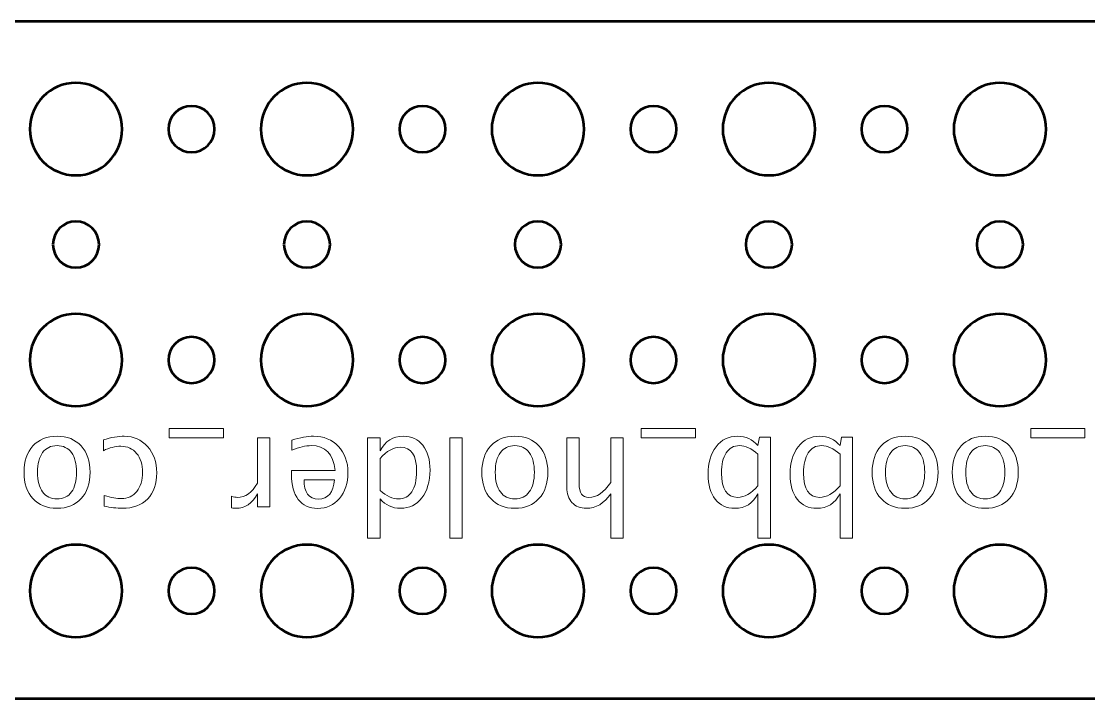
# Model space of a CAD drawing. Header units: centimetres. Extents: x -25.4 to 25.4, y -5.2 to 5.2.
# Drawn here: x 9.4 to 16.33, y -5.2 to -0.8 of the extents above; entities that cross this region are included whole.
import ezdxf

# ---------------------------------------------------------------- set-up
doc = ezdxf.new("R2010")
doc.units = ezdxf.units.CM
doc.header["$MEASUREMENT"] = 0
doc.layers.add('Layer 1', color=7, linetype='Continuous')

msp = doc.modelspace()

# ---------------------------------------------------------------- linework, layer by layer
at = {"layer": 'Layer 1', "lineweight": 53}
for points, knots in [([(24.95, -5.2), (24.95, -5.2), (-24.95, -5.2), (-24.95, -5.2), (-24.95, -5.2), (-25.22614, -5.2), (-25.45, -4.97614), (-25.45, -4.7), (-25.45, -4.7), (-25.45, -4.7), (-25.45, -3.99876), (-25.45, -3.99876), (-25.45, -3.99876), (-24.92095, -3.97271), (-24.5, -3.53551), (-24.5, -3), (-24.5, -3), (-24.5, -2.46449), (-24.92095, -2.02729), (-25.45, -2.00124), (-25.45, -2.00124), (-25.45, -2.00124), (-25.45, -1.3), (-25.45, -1.3), (-25.45, -1.3), (-25.45, -1.02386), (-25.22614, -0.8), (-24.95, -0.8), (-24.95, -0.8), (-24.95, -0.8), (24.95, -0.8), (24.95, -0.8), (24.95, -0.8), (25.22614, -0.8), (25.45, -1.02386), (25.45, -1.3), (25.45, -1.3), (25.45, -1.3), (25.45, -2.00124), (25.45, -2.00124), (25.45, -2.00124), (24.92095, -2.02729), (24.5, -2.46449), (24.5, -3), (24.5, -3), (24.5, -3.53551), (24.92095, -3.97271), (25.45, -3.99876), (25.45, -3.99876), (25.45, -3.99876), (25.45, -4.7), (25.45, -4.7), (25.45, -4.7), (25.45, -4.97614), (25.22614, -5.2), (24.95, -5.2)], [0, 0, 0, 0, 0.0666667, 0.0666667, 0.0666667, 0.0666667, 0.1333333, 0.1333333, 0.1333333, 0.1333333, 0.2, 0.2, 0.2, 0.2, 0.2666667, 0.2666667, 0.2666667, 0.2666667, 0.3333333, 0.3333333, 0.3333333, 0.3333333, 0.4, 0.4, 0.4, 0.4, 0.4666667, 0.4666667, 0.4666667, 0.4666667, 0.5333333, 0.5333333, 0.5333333, 0.5333333, 0.6, 0.6, 0.6, 0.6, 0.6666667, 0.6666667, 0.6666667, 0.6666667, 0.7333333, 0.7333333, 0.7333333, 0.7333333, 0.8, 0.8, 0.8, 0.8, 0.8666667, 0.8666667, 0.8666667, 0.8666667, 1, 1, 1, 1]), ([(9.45, -1.5), (9.45, -1.33431), (9.58431, -1.2), (9.75, -1.2), (9.75, -1.2), (9.91569, -1.2), (10.05, -1.33431), (10.05, -1.5), (10.05, -1.5), (10.05, -1.66569), (9.91569, -1.8), (9.75, -1.8), (9.75, -1.8), (9.58431, -1.8), (9.45, -1.66569), (9.45, -1.5)], [0, 0, 0, 0, 0.2, 0.2, 0.2, 0.2, 0.4, 0.4, 0.4, 0.4, 0.6, 0.6, 0.6, 0.6, 1, 1, 1, 1]), ([(10.95, -1.5), (10.95, -1.33431), (11.08431, -1.2), (11.25, -1.2), (11.25, -1.2), (11.41569, -1.2), (11.55, -1.33431), (11.55, -1.5), (11.55, -1.5), (11.55, -1.66569), (11.41569, -1.8), (11.25, -1.8), (11.25, -1.8), (11.08431, -1.8), (10.95, -1.66569), (10.95, -1.5)], [0, 0, 0, 0, 0.2, 0.2, 0.2, 0.2, 0.4, 0.4, 0.4, 0.4, 0.6, 0.6, 0.6, 0.6, 1, 1, 1, 1]), ([(12.45, -1.5), (12.45, -1.33431), (12.58431, -1.2), (12.75, -1.2), (12.75, -1.2), (12.91569, -1.2), (13.05, -1.33431), (13.05, -1.5), (13.05, -1.5), (13.05, -1.66569), (12.91569, -1.8), (12.75, -1.8), (12.75, -1.8), (12.58431, -1.8), (12.45, -1.66569), (12.45, -1.5)], [0, 0, 0, 0, 0.2, 0.2, 0.2, 0.2, 0.4, 0.4, 0.4, 0.4, 0.6, 0.6, 0.6, 0.6, 1, 1, 1, 1]), ([(13.95, -1.5), (13.95, -1.33431), (14.08431, -1.2), (14.25, -1.2), (14.25, -1.2), (14.41569, -1.2), (14.55, -1.33431), (14.55, -1.5), (14.55, -1.5), (14.55, -1.66569), (14.41569, -1.8), (14.25, -1.8), (14.25, -1.8), (14.08431, -1.8), (13.95, -1.66569), (13.95, -1.5)], [0, 0, 0, 0, 0.2, 0.2, 0.2, 0.2, 0.4, 0.4, 0.4, 0.4, 0.6, 0.6, 0.6, 0.6, 1, 1, 1, 1]), ([(15.45, -1.5), (15.45, -1.33431), (15.58431, -1.2), (15.75, -1.2), (15.75, -1.2), (15.91569, -1.2), (16.05, -1.33431), (16.05, -1.5), (16.05, -1.5), (16.05, -1.66569), (15.91569, -1.8), (15.75, -1.8), (15.75, -1.8), (15.58431, -1.8), (15.45, -1.66569), (15.45, -1.5)], [0, 0, 0, 0, 0.2, 0.2, 0.2, 0.2, 0.4, 0.4, 0.4, 0.4, 0.6, 0.6, 0.6, 0.6, 1, 1, 1, 1]), ([(10.35, -1.5), (10.35, -1.41716), (10.41716, -1.35), (10.5, -1.35), (10.5, -1.35), (10.58284, -1.35), (10.65, -1.41716), (10.65, -1.5), (10.65, -1.5), (10.65, -1.58284), (10.58284, -1.65), (10.5, -1.65), (10.5, -1.65), (10.41716, -1.65), (10.35, -1.58284), (10.35, -1.5)], [0, 0, 0, 0, 0.2, 0.2, 0.2, 0.2, 0.4, 0.4, 0.4, 0.4, 0.6, 0.6, 0.6, 0.6, 1, 1, 1, 1]), ([(11.85, -1.5), (11.85, -1.41716), (11.91716, -1.35), (12, -1.35), (12, -1.35), (12.08284, -1.35), (12.15, -1.41716), (12.15, -1.5), (12.15, -1.5), (12.15, -1.58284), (12.08284, -1.65), (12, -1.65), (12, -1.65), (11.91716, -1.65), (11.85, -1.58284), (11.85, -1.5)], [0, 0, 0, 0, 0.2, 0.2, 0.2, 0.2, 0.4, 0.4, 0.4, 0.4, 0.6, 0.6, 0.6, 0.6, 1, 1, 1, 1]), ([(13.35, -1.5), (13.35, -1.41716), (13.41716, -1.35), (13.5, -1.35), (13.5, -1.35), (13.58284, -1.35), (13.65, -1.41716), (13.65, -1.5), (13.65, -1.5), (13.65, -1.58284), (13.58284, -1.65), (13.5, -1.65), (13.5, -1.65), (13.41716, -1.65), (13.35, -1.58284), (13.35, -1.5)], [0, 0, 0, 0, 0.2, 0.2, 0.2, 0.2, 0.4, 0.4, 0.4, 0.4, 0.6, 0.6, 0.6, 0.6, 1, 1, 1, 1]), ([(14.85, -1.5), (14.85, -1.41716), (14.91716, -1.35), (15, -1.35), (15, -1.35), (15.08284, -1.35), (15.15, -1.41716), (15.15, -1.5), (15.15, -1.5), (15.15, -1.58284), (15.08284, -1.65), (15, -1.65), (15, -1.65), (14.91716, -1.65), (14.85, -1.58284), (14.85, -1.5)], [0, 0, 0, 0, 0.2, 0.2, 0.2, 0.2, 0.4, 0.4, 0.4, 0.4, 0.6, 0.6, 0.6, 0.6, 1, 1, 1, 1]), ([(9.6, -2.25), (9.6, -2.16716), (9.66716, -2.1), (9.75, -2.1), (9.75, -2.1), (9.83284, -2.1), (9.9, -2.16716), (9.9, -2.25), (9.9, -2.25), (9.9, -2.33284), (9.83284, -2.4), (9.75, -2.4), (9.75, -2.4), (9.66716, -2.4), (9.6, -2.33284), (9.6, -2.25)], [0, 0, 0, 0, 0.2, 0.2, 0.2, 0.2, 0.4, 0.4, 0.4, 0.4, 0.6, 0.6, 0.6, 0.6, 1, 1, 1, 1]), ([(11.1, -2.25), (11.1, -2.16716), (11.16716, -2.1), (11.25, -2.1), (11.25, -2.1), (11.33284, -2.1), (11.4, -2.16716), (11.4, -2.25), (11.4, -2.25), (11.4, -2.33284), (11.33284, -2.4), (11.25, -2.4), (11.25, -2.4), (11.16716, -2.4), (11.1, -2.33284), (11.1, -2.25)], [0, 0, 0, 0, 0.2, 0.2, 0.2, 0.2, 0.4, 0.4, 0.4, 0.4, 0.6, 0.6, 0.6, 0.6, 1, 1, 1, 1]), ([(12.6, -2.25), (12.6, -2.16716), (12.66716, -2.1), (12.75, -2.1), (12.75, -2.1), (12.83284, -2.1), (12.9, -2.16716), (12.9, -2.25), (12.9, -2.25), (12.9, -2.33284), (12.83284, -2.4), (12.75, -2.4), (12.75, -2.4), (12.66716, -2.4), (12.6, -2.33284), (12.6, -2.25)], [0, 0, 0, 0, 0.2, 0.2, 0.2, 0.2, 0.4, 0.4, 0.4, 0.4, 0.6, 0.6, 0.6, 0.6, 1, 1, 1, 1]), ([(14.1, -2.25), (14.1, -2.16716), (14.16716, -2.1), (14.25, -2.1), (14.25, -2.1), (14.33284, -2.1), (14.4, -2.16716), (14.4, -2.25), (14.4, -2.25), (14.4, -2.33284), (14.33284, -2.4), (14.25, -2.4), (14.25, -2.4), (14.16716, -2.4), (14.1, -2.33284), (14.1, -2.25)], [0, 0, 0, 0, 0.2, 0.2, 0.2, 0.2, 0.4, 0.4, 0.4, 0.4, 0.6, 0.6, 0.6, 0.6, 1, 1, 1, 1]), ([(15.6, -2.25), (15.6, -2.16716), (15.66716, -2.1), (15.75, -2.1), (15.75, -2.1), (15.83284, -2.1), (15.9, -2.16716), (15.9, -2.25), (15.9, -2.25), (15.9, -2.33284), (15.83284, -2.4), (15.75, -2.4), (15.75, -2.4), (15.66716, -2.4), (15.6, -2.33284), (15.6, -2.25)], [0, 0, 0, 0, 0.2, 0.2, 0.2, 0.2, 0.4, 0.4, 0.4, 0.4, 0.6, 0.6, 0.6, 0.6, 1, 1, 1, 1]), ([(9.45, -3), (9.45, -2.83431), (9.58431, -2.7), (9.75, -2.7), (9.75, -2.7), (9.91569, -2.7), (10.05, -2.83431), (10.05, -3), (10.05, -3), (10.05, -3.16569), (9.91569, -3.3), (9.75, -3.3), (9.75, -3.3), (9.58431, -3.3), (9.45, -3.16569), (9.45, -3)], [0, 0, 0, 0, 0.2, 0.2, 0.2, 0.2, 0.4, 0.4, 0.4, 0.4, 0.6, 0.6, 0.6, 0.6, 1, 1, 1, 1]), ([(10.95, -3), (10.95, -2.83431), (11.08431, -2.7), (11.25, -2.7), (11.25, -2.7), (11.41569, -2.7), (11.55, -2.83431), (11.55, -3), (11.55, -3), (11.55, -3.16569), (11.41569, -3.3), (11.25, -3.3), (11.25, -3.3), (11.08431, -3.3), (10.95, -3.16569), (10.95, -3)], [0, 0, 0, 0, 0.2, 0.2, 0.2, 0.2, 0.4, 0.4, 0.4, 0.4, 0.6, 0.6, 0.6, 0.6, 1, 1, 1, 1]), ([(12.45, -3), (12.45, -2.83431), (12.58431, -2.7), (12.75, -2.7), (12.75, -2.7), (12.91569, -2.7), (13.05, -2.83431), (13.05, -3), (13.05, -3), (13.05, -3.16569), (12.91569, -3.3), (12.75, -3.3), (12.75, -3.3), (12.58431, -3.3), (12.45, -3.16569), (12.45, -3)], [0, 0, 0, 0, 0.2, 0.2, 0.2, 0.2, 0.4, 0.4, 0.4, 0.4, 0.6, 0.6, 0.6, 0.6, 1, 1, 1, 1]), ([(13.95, -3), (13.95, -2.83431), (14.08431, -2.7), (14.25, -2.7), (14.25, -2.7), (14.41569, -2.7), (14.55, -2.83431), (14.55, -3), (14.55, -3), (14.55, -3.16569), (14.41569, -3.3), (14.25, -3.3), (14.25, -3.3), (14.08431, -3.3), (13.95, -3.16569), (13.95, -3)], [0, 0, 0, 0, 0.2, 0.2, 0.2, 0.2, 0.4, 0.4, 0.4, 0.4, 0.6, 0.6, 0.6, 0.6, 1, 1, 1, 1]), ([(15.45, -3), (15.45, -2.83431), (15.58431, -2.7), (15.75, -2.7), (15.75, -2.7), (15.91569, -2.7), (16.05, -2.83431), (16.05, -3), (16.05, -3), (16.05, -3.16569), (15.91569, -3.3), (15.75, -3.3), (15.75, -3.3), (15.58431, -3.3), (15.45, -3.16569), (15.45, -3)], [0, 0, 0, 0, 0.2, 0.2, 0.2, 0.2, 0.4, 0.4, 0.4, 0.4, 0.6, 0.6, 0.6, 0.6, 1, 1, 1, 1]), ([(10.35, -3), (10.35, -2.91716), (10.41716, -2.85), (10.5, -2.85), (10.5, -2.85), (10.58284, -2.85), (10.65, -2.91716), (10.65, -3), (10.65, -3), (10.65, -3.08284), (10.58284, -3.15), (10.5, -3.15), (10.5, -3.15), (10.41716, -3.15), (10.35, -3.08284), (10.35, -3)], [0, 0, 0, 0, 0.2, 0.2, 0.2, 0.2, 0.4, 0.4, 0.4, 0.4, 0.6, 0.6, 0.6, 0.6, 1, 1, 1, 1]), ([(11.85, -3), (11.85, -2.91716), (11.91716, -2.85), (12, -2.85), (12, -2.85), (12.08284, -2.85), (12.15, -2.91716), (12.15, -3), (12.15, -3), (12.15, -3.08284), (12.08284, -3.15), (12, -3.15), (12, -3.15), (11.91716, -3.15), (11.85, -3.08284), (11.85, -3)], [0, 0, 0, 0, 0.2, 0.2, 0.2, 0.2, 0.4, 0.4, 0.4, 0.4, 0.6, 0.6, 0.6, 0.6, 1, 1, 1, 1]), ([(13.35, -3), (13.35, -2.91716), (13.41716, -2.85), (13.5, -2.85), (13.5, -2.85), (13.58284, -2.85), (13.65, -2.91716), (13.65, -3), (13.65, -3), (13.65, -3.08284), (13.58284, -3.15), (13.5, -3.15), (13.5, -3.15), (13.41716, -3.15), (13.35, -3.08284), (13.35, -3)], [0, 0, 0, 0, 0.2, 0.2, 0.2, 0.2, 0.4, 0.4, 0.4, 0.4, 0.6, 0.6, 0.6, 0.6, 1, 1, 1, 1]), ([(14.85, -3), (14.85, -2.91716), (14.91716, -2.85), (15, -2.85), (15, -2.85), (15.08284, -2.85), (15.15, -2.91716), (15.15, -3), (15.15, -3), (15.15, -3.08284), (15.08284, -3.15), (15, -3.15), (15, -3.15), (14.91716, -3.15), (14.85, -3.08284), (14.85, -3)], [0, 0, 0, 0, 0.2, 0.2, 0.2, 0.2, 0.4, 0.4, 0.4, 0.4, 0.6, 0.6, 0.6, 0.6, 1, 1, 1, 1]), ([(9.45, -4.5), (9.45, -4.33431), (9.58431, -4.2), (9.75, -4.2), (9.75, -4.2), (9.91569, -4.2), (10.05, -4.33431), (10.05, -4.5), (10.05, -4.5), (10.05, -4.66569), (9.91569, -4.8), (9.75, -4.8), (9.75, -4.8), (9.58431, -4.8), (9.45, -4.66569), (9.45, -4.5)], [0, 0, 0, 0, 0.2, 0.2, 0.2, 0.2, 0.4, 0.4, 0.4, 0.4, 0.6, 0.6, 0.6, 0.6, 1, 1, 1, 1]), ([(10.95, -4.5), (10.95, -4.33431), (11.08431, -4.2), (11.25, -4.2), (11.25, -4.2), (11.41569, -4.2), (11.55, -4.33431), (11.55, -4.5), (11.55, -4.5), (11.55, -4.66569), (11.41569, -4.8), (11.25, -4.8), (11.25, -4.8), (11.08431, -4.8), (10.95, -4.66569), (10.95, -4.5)], [0, 0, 0, 0, 0.2, 0.2, 0.2, 0.2, 0.4, 0.4, 0.4, 0.4, 0.6, 0.6, 0.6, 0.6, 1, 1, 1, 1]), ([(12.45, -4.5), (12.45, -4.33431), (12.58431, -4.2), (12.75, -4.2), (12.75, -4.2), (12.91569, -4.2), (13.05, -4.33431), (13.05, -4.5), (13.05, -4.5), (13.05, -4.66569), (12.91569, -4.8), (12.75, -4.8), (12.75, -4.8), (12.58431, -4.8), (12.45, -4.66569), (12.45, -4.5)], [0, 0, 0, 0, 0.2, 0.2, 0.2, 0.2, 0.4, 0.4, 0.4, 0.4, 0.6, 0.6, 0.6, 0.6, 1, 1, 1, 1]), ([(13.95, -4.5), (13.95, -4.33431), (14.08431, -4.2), (14.25, -4.2), (14.25, -4.2), (14.41569, -4.2), (14.55, -4.33431), (14.55, -4.5), (14.55, -4.5), (14.55, -4.66569), (14.41569, -4.8), (14.25, -4.8), (14.25, -4.8), (14.08431, -4.8), (13.95, -4.66569), (13.95, -4.5)], [0, 0, 0, 0, 0.2, 0.2, 0.2, 0.2, 0.4, 0.4, 0.4, 0.4, 0.6, 0.6, 0.6, 0.6, 1, 1, 1, 1]), ([(15.45, -4.5), (15.45, -4.33431), (15.58431, -4.2), (15.75, -4.2), (15.75, -4.2), (15.91569, -4.2), (16.05, -4.33431), (16.05, -4.5), (16.05, -4.5), (16.05, -4.66569), (15.91569, -4.8), (15.75, -4.8), (15.75, -4.8), (15.58431, -4.8), (15.45, -4.66569), (15.45, -4.5)], [0, 0, 0, 0, 0.2, 0.2, 0.2, 0.2, 0.4, 0.4, 0.4, 0.4, 0.6, 0.6, 0.6, 0.6, 1, 1, 1, 1]), ([(10.35, -4.5), (10.35, -4.41716), (10.41716, -4.35), (10.5, -4.35), (10.5, -4.35), (10.58284, -4.35), (10.65, -4.41716), (10.65, -4.5), (10.65, -4.5), (10.65, -4.58284), (10.58284, -4.65), (10.5, -4.65), (10.5, -4.65), (10.41716, -4.65), (10.35, -4.58284), (10.35, -4.5)], [0, 0, 0, 0, 0.2, 0.2, 0.2, 0.2, 0.4, 0.4, 0.4, 0.4, 0.6, 0.6, 0.6, 0.6, 1, 1, 1, 1]), ([(11.85, -4.5), (11.85, -4.41716), (11.91716, -4.35), (12, -4.35), (12, -4.35), (12.08284, -4.35), (12.15, -4.41716), (12.15, -4.5), (12.15, -4.5), (12.15, -4.58284), (12.08284, -4.65), (12, -4.65), (12, -4.65), (11.91716, -4.65), (11.85, -4.58284), (11.85, -4.5)], [0, 0, 0, 0, 0.2, 0.2, 0.2, 0.2, 0.4, 0.4, 0.4, 0.4, 0.6, 0.6, 0.6, 0.6, 1, 1, 1, 1]), ([(13.35, -4.5), (13.35, -4.41716), (13.41716, -4.35), (13.5, -4.35), (13.5, -4.35), (13.58284, -4.35), (13.65, -4.41716), (13.65, -4.5), (13.65, -4.5), (13.65, -4.58284), (13.58284, -4.65), (13.5, -4.65), (13.5, -4.65), (13.41716, -4.65), (13.35, -4.58284), (13.35, -4.5)], [0, 0, 0, 0, 0.2, 0.2, 0.2, 0.2, 0.4, 0.4, 0.4, 0.4, 0.6, 0.6, 0.6, 0.6, 1, 1, 1, 1]), ([(14.85, -4.5), (14.85, -4.41716), (14.91716, -4.35), (15, -4.35), (15, -4.35), (15.08284, -4.35), (15.15, -4.41716), (15.15, -4.5), (15.15, -4.5), (15.15, -4.58284), (15.08284, -4.65), (15, -4.65), (15, -4.65), (14.91716, -4.65), (14.85, -4.58284), (14.85, -4.5)], [0, 0, 0, 0, 0.2, 0.2, 0.2, 0.2, 0.4, 0.4, 0.4, 0.4, 0.6, 0.6, 0.6, 0.6, 1, 1, 1, 1])]:
    msp.add_open_spline(points, degree=3, knots=knots, dxfattribs=at)
at = {"layer": 'Layer 1', "color": 5, "lineweight": 9}
for points, knots in [([(10.70832, -3.44436), (10.70832, -3.44436), (10.70832, -3.50532), (10.70832, -3.50532), (10.70832, -3.50532), (10.70832, -3.50532), (10.35611, -3.50532), (10.35611, -3.50532), (10.35611, -3.50532), (10.35611, -3.50532), (10.35611, -3.44436), (10.35611, -3.44436), (10.35611, -3.44436), (10.35611, -3.44436), (10.70832, -3.44436), (10.70832, -3.44436)], [0, 0, 0, 0, 0.2, 0.2, 0.2, 0.2, 0.4, 0.4, 0.4, 0.4, 0.6, 0.6, 0.6, 0.6, 1, 1, 1, 1]), ([(13.77299, -3.44436), (13.77299, -3.44436), (13.77299, -3.50532), (13.77299, -3.50532), (13.77299, -3.50532), (13.77299, -3.50532), (13.42078, -3.50532), (13.42078, -3.50532), (13.42078, -3.50532), (13.42078, -3.50532), (13.42078, -3.44436), (13.42078, -3.44436), (13.42078, -3.44436), (13.42078, -3.44436), (13.77299, -3.44436), (13.77299, -3.44436)], [0, 0, 0, 0, 0.2, 0.2, 0.2, 0.2, 0.4, 0.4, 0.4, 0.4, 0.6, 0.6, 0.6, 0.6, 1, 1, 1, 1]), ([(16.30228, -3.44436), (16.30228, -3.44436), (16.30228, -3.50532), (16.30228, -3.50532), (16.30228, -3.50532), (16.30228, -3.50532), (15.95007, -3.50532), (15.95007, -3.50532), (15.95007, -3.50532), (15.95007, -3.50532), (15.95007, -3.44436), (15.95007, -3.44436), (15.95007, -3.44436), (15.95007, -3.44436), (16.30228, -3.44436), (16.30228, -3.44436)], [0, 0, 0, 0, 0.2, 0.2, 0.2, 0.2, 0.4, 0.4, 0.4, 0.4, 0.6, 0.6, 0.6, 0.6, 1, 1, 1, 1]), ([(9.62697, -3.49516), (9.69287, -3.49516), (9.74508, -3.51619), (9.78347, -3.55824), (9.78347, -3.55824), (9.82199, -3.60029), (9.84118, -3.65744), (9.84118, -3.72955), (9.84118, -3.72955), (9.84118, -3.80151), (9.82199, -3.85852), (9.78347, -3.90043), (9.78347, -3.90043), (9.74508, -3.94234), (9.69287, -3.96337), (9.62697, -3.96337), (9.62697, -3.96337), (9.56107, -3.96337), (9.50886, -3.94234), (9.47048, -3.90043), (9.47048, -3.90043), (9.43196, -3.85852), (9.41276, -3.80151), (9.41276, -3.72955), (9.41276, -3.72955), (9.41276, -3.65744), (9.43196, -3.60029), (9.47048, -3.55824), (9.47048, -3.55824), (9.50886, -3.51619), (9.56107, -3.49516), (9.62697, -3.49516)], [0, 0, 0, 0, 0.1111111, 0.1111111, 0.1111111, 0.1111111, 0.2222222, 0.2222222, 0.2222222, 0.2222222, 0.3333333, 0.3333333, 0.3333333, 0.3333333, 0.4444444, 0.4444444, 0.4444444, 0.4444444, 0.5555556, 0.5555556, 0.5555556, 0.5555556, 0.6666667, 0.6666667, 0.6666667, 0.6666667, 0.7777778, 0.7777778, 0.7777778, 0.7777778, 1, 1, 1, 1]), ([(9.92769, -3.51887), (9.98032, -3.50306), (10.02576, -3.49516), (10.064, -3.49516), (10.064, -3.49516), (10.12468, -3.49516), (10.17491, -3.5176), (10.21485, -3.56233), (10.21485, -3.56233), (10.25478, -3.6072), (10.27482, -3.66379), (10.27482, -3.73195), (10.27482, -3.73195), (10.27482, -3.80476), (10.25506, -3.86163), (10.21555, -3.90227), (10.21555, -3.90227), (10.17604, -3.94305), (10.12087, -3.96337), (10.05003, -3.96337), (10.05003, -3.96337), (10.01517, -3.96337), (9.97595, -3.95857), (9.93277, -3.94898), (9.93277, -3.94898), (9.93277, -3.94898), (9.93277, -3.88039), (9.93277, -3.88039), (9.93277, -3.88039), (9.97863, -3.89394), (10.01602, -3.90071), (10.04481, -3.90071), (10.04481, -3.90071), (10.08658, -3.90071), (10.12002, -3.88505), (10.145, -3.85387), (10.145, -3.85387), (10.16997, -3.82268), (10.18253, -3.78105), (10.18253, -3.72912), (10.18253, -3.72912), (10.18253, -3.67875), (10.16955, -3.63811), (10.14373, -3.60692), (10.14373, -3.60692), (10.1179, -3.57588), (10.08418, -3.56035), (10.04227, -3.56035), (10.04227, -3.56035), (10.00516, -3.56035), (9.96706, -3.56995), (9.92769, -3.58914), (9.92769, -3.58914), (9.92769, -3.58914), (9.92769, -3.51887), (9.92769, -3.51887)], [0, 0, 0, 0, 0.0666667, 0.0666667, 0.0666667, 0.0666667, 0.1333333, 0.1333333, 0.1333333, 0.1333333, 0.2, 0.2, 0.2, 0.2, 0.2666667, 0.2666667, 0.2666667, 0.2666667, 0.3333333, 0.3333333, 0.3333333, 0.3333333, 0.4, 0.4, 0.4, 0.4, 0.4666667, 0.4666667, 0.4666667, 0.4666667, 0.5333333, 0.5333333, 0.5333333, 0.5333333, 0.6, 0.6, 0.6, 0.6, 0.6666667, 0.6666667, 0.6666667, 0.6666667, 0.7333333, 0.7333333, 0.7333333, 0.7333333, 0.8, 0.8, 0.8, 0.8, 0.8666667, 0.8666667, 0.8666667, 0.8666667, 1, 1, 1, 1]), ([(11.00903, -3.50532), (11.00903, -3.50532), (11.00903, -3.95406), (11.00903, -3.95406), (11.00903, -3.95406), (11.00903, -3.95406), (10.92775, -3.95406), (10.92775, -3.95406), (10.92775, -3.95406), (10.92775, -3.95406), (10.92775, -3.86925), (10.92775, -3.86925), (10.92775, -3.86925), (10.89543, -3.93204), (10.84859, -3.96337), (10.78706, -3.96337), (10.78706, -3.96337), (10.77874, -3.96337), (10.76999, -3.96266), (10.76096, -3.96125), (10.76096, -3.96125), (10.76096, -3.96125), (10.76096, -3.88519), (10.76096, -3.88519), (10.76096, -3.88519), (10.77507, -3.88985), (10.78748, -3.89225), (10.79821, -3.89225), (10.79821, -3.89225), (10.84986, -3.89225), (10.89304, -3.86177), (10.92775, -3.80067), (10.92775, -3.80067), (10.92775, -3.80067), (10.92775, -3.50532), (10.92775, -3.50532), (10.92775, -3.50532), (10.92775, -3.50532), (11.00903, -3.50532), (11.00903, -3.50532)], [0, 0, 0, 0, 0.0909091, 0.0909091, 0.0909091, 0.0909091, 0.1818182, 0.1818182, 0.1818182, 0.1818182, 0.2727273, 0.2727273, 0.2727273, 0.2727273, 0.3636364, 0.3636364, 0.3636364, 0.3636364, 0.4545455, 0.4545455, 0.4545455, 0.4545455, 0.5454545, 0.5454545, 0.5454545, 0.5454545, 0.6363636, 0.6363636, 0.6363636, 0.6363636, 0.7272727, 0.7272727, 0.7272727, 0.7272727, 0.8181818, 0.8181818, 0.8181818, 0.8181818, 1, 1, 1, 1]), ([(11.15142, -3.51971), (11.20603, -3.50334), (11.25273, -3.49516), (11.29168, -3.49516), (11.29168, -3.49516), (11.35814, -3.49516), (11.41219, -3.51717), (11.45382, -3.56106), (11.45382, -3.56106), (11.49545, -3.60494), (11.51633, -3.66181), (11.51633, -3.7318), (11.51633, -3.7318), (11.51633, -3.79968), (11.49799, -3.85542), (11.46116, -3.89902), (11.46116, -3.89902), (11.42433, -3.94248), (11.37719, -3.96422), (11.31976, -3.96422), (11.31976, -3.96422), (11.26543, -3.96422), (11.22338, -3.94488), (11.19375, -3.90622), (11.19375, -3.90622), (11.16412, -3.86755), (11.1493, -3.8128), (11.1493, -3.74182), (11.1493, -3.74182), (11.1493, -3.74182), (11.14972, -3.71699), (11.14972, -3.71699), (11.14972, -3.71699), (11.14972, -3.71699), (11.43336, -3.71699), (11.43336, -3.71699), (11.43336, -3.71699), (11.4215, -3.60974), (11.36915, -3.55612), (11.27644, -3.55612), (11.27644, -3.55612), (11.24243, -3.55612), (11.2008, -3.56572), (11.15142, -3.58491), (11.15142, -3.58491), (11.15142, -3.58491), (11.15142, -3.51971), (11.15142, -3.51971)], [0, 0, 0, 0, 0.0769231, 0.0769231, 0.0769231, 0.0769231, 0.1538462, 0.1538462, 0.1538462, 0.1538462, 0.2307692, 0.2307692, 0.2307692, 0.2307692, 0.3076923, 0.3076923, 0.3076923, 0.3076923, 0.3846154, 0.3846154, 0.3846154, 0.3846154, 0.4615385, 0.4615385, 0.4615385, 0.4615385, 0.5384615, 0.5384615, 0.5384615, 0.5384615, 0.6153846, 0.6153846, 0.6153846, 0.6153846, 0.6923077, 0.6923077, 0.6923077, 0.6923077, 0.7692308, 0.7692308, 0.7692308, 0.7692308, 0.8461538, 0.8461538, 0.8461538, 0.8461538, 1, 1, 1, 1]), ([(11.72489, -3.50532), (11.72489, -3.50532), (11.72489, -3.58956), (11.72489, -3.58956), (11.72489, -3.58956), (11.75805, -3.52663), (11.808, -3.49516), (11.87475, -3.49516), (11.87475, -3.49516), (11.92893, -3.49516), (11.97155, -3.51477), (12.00259, -3.55414), (12.00259, -3.55414), (12.03364, -3.59351), (12.04916, -3.64728), (12.04916, -3.71544), (12.04916, -3.71544), (12.04916, -3.78994), (12.03152, -3.84991), (11.99638, -3.89535), (11.99638, -3.89535), (11.96111, -3.94065), (11.91482, -3.96337), (11.85739, -3.96337), (11.85739, -3.96337), (11.80419, -3.96337), (11.75988, -3.94305), (11.72489, -3.90227), (11.72489, -3.90227), (11.72489, -3.90227), (11.72489, -4.1581), (11.72489, -4.1581), (11.72489, -4.1581), (11.72489, -4.1581), (11.6436, -4.1581), (11.6436, -4.1581), (11.6436, -4.1581), (11.6436, -4.1581), (11.6436, -3.50532), (11.6436, -3.50532), (11.6436, -3.50532), (11.6436, -3.50532), (11.72489, -3.50532), (11.72489, -3.50532)], [0, 0, 0, 0, 0.0833333, 0.0833333, 0.0833333, 0.0833333, 0.1666667, 0.1666667, 0.1666667, 0.1666667, 0.25, 0.25, 0.25, 0.25, 0.3333333, 0.3333333, 0.3333333, 0.3333333, 0.4166667, 0.4166667, 0.4166667, 0.4166667, 0.5, 0.5, 0.5, 0.5, 0.5833333, 0.5833333, 0.5833333, 0.5833333, 0.6666667, 0.6666667, 0.6666667, 0.6666667, 0.75, 0.75, 0.75, 0.75, 0.8333333, 0.8333333, 0.8333333, 0.8333333, 1, 1, 1, 1]), ([(12.25829, -3.50532), (12.25829, -3.50532), (12.25829, -4.1581), (12.25829, -4.1581), (12.25829, -4.1581), (12.25829, -4.1581), (12.17701, -4.1581), (12.17701, -4.1581), (12.17701, -4.1581), (12.17701, -4.1581), (12.17701, -3.50532), (12.17701, -3.50532), (12.17701, -3.50532), (12.17701, -3.50532), (12.25829, -3.50532), (12.25829, -3.50532)], [0, 0, 0, 0, 0.2, 0.2, 0.2, 0.2, 0.4, 0.4, 0.4, 0.4, 0.6, 0.6, 0.6, 0.6, 1, 1, 1, 1]), ([(12.59978, -3.49516), (12.66568, -3.49516), (12.71789, -3.51619), (12.75628, -3.55824), (12.75628, -3.55824), (12.7948, -3.60029), (12.81399, -3.65744), (12.81399, -3.72955), (12.81399, -3.72955), (12.81399, -3.80151), (12.7948, -3.85852), (12.75628, -3.90043), (12.75628, -3.90043), (12.71789, -3.94234), (12.66568, -3.96337), (12.59978, -3.96337), (12.59978, -3.96337), (12.53388, -3.96337), (12.48167, -3.94234), (12.44329, -3.90043), (12.44329, -3.90043), (12.40477, -3.85852), (12.38557, -3.80151), (12.38557, -3.72955), (12.38557, -3.72955), (12.38557, -3.65744), (12.40477, -3.60029), (12.44329, -3.55824), (12.44329, -3.55824), (12.48167, -3.51619), (12.53388, -3.49516), (12.59978, -3.49516)], [0, 0, 0, 0, 0.1111111, 0.1111111, 0.1111111, 0.1111111, 0.2222222, 0.2222222, 0.2222222, 0.2222222, 0.3333333, 0.3333333, 0.3333333, 0.3333333, 0.4444444, 0.4444444, 0.4444444, 0.4444444, 0.5555556, 0.5555556, 0.5555556, 0.5555556, 0.6666667, 0.6666667, 0.6666667, 0.6666667, 0.7777778, 0.7777778, 0.7777778, 0.7777778, 1, 1, 1, 1]), ([(13.30393, -3.50532), (13.30393, -3.50532), (13.30393, -4.1581), (13.30393, -4.1581), (13.30393, -4.1581), (13.30393, -4.1581), (13.22265, -4.1581), (13.22265, -4.1581), (13.22265, -4.1581), (13.22265, -4.1581), (13.22265, -3.86925), (13.22265, -3.86925), (13.22265, -3.86925), (13.17961, -3.93204), (13.12683, -3.96337), (13.06446, -3.96337), (13.06446, -3.96337), (13.02523, -3.96337), (12.99405, -3.95109), (12.97105, -3.9264), (12.97105, -3.9264), (12.94805, -3.90184), (12.93647, -3.86868), (12.93647, -3.8272), (12.93647, -3.8272), (12.93647, -3.8272), (12.93647, -3.50532), (12.93647, -3.50532), (12.93647, -3.50532), (12.93647, -3.50532), (13.01776, -3.50532), (13.01776, -3.50532), (13.01776, -3.50532), (13.01776, -3.50532), (13.01776, -3.80067), (13.01776, -3.80067), (13.01776, -3.80067), (13.01776, -3.83397), (13.02269, -3.85768), (13.03243, -3.87179), (13.03243, -3.87179), (13.04231, -3.88604), (13.05854, -3.89309), (13.08126, -3.89309), (13.08126, -3.89309), (13.13121, -3.89309), (13.17834, -3.8605), (13.22265, -3.7953), (13.22265, -3.7953), (13.22265, -3.7953), (13.22265, -3.50532), (13.22265, -3.50532), (13.22265, -3.50532), (13.22265, -3.50532), (13.30393, -3.50532), (13.30393, -3.50532)], [0, 0, 0, 0, 0.0666667, 0.0666667, 0.0666667, 0.0666667, 0.1333333, 0.1333333, 0.1333333, 0.1333333, 0.2, 0.2, 0.2, 0.2, 0.2666667, 0.2666667, 0.2666667, 0.2666667, 0.3333333, 0.3333333, 0.3333333, 0.3333333, 0.4, 0.4, 0.4, 0.4, 0.4666667, 0.4666667, 0.4666667, 0.4666667, 0.5333333, 0.5333333, 0.5333333, 0.5333333, 0.6, 0.6, 0.6, 0.6, 0.6666667, 0.6666667, 0.6666667, 0.6666667, 0.7333333, 0.7333333, 0.7333333, 0.7333333, 0.8, 0.8, 0.8, 0.8, 0.8666667, 0.8666667, 0.8666667, 0.8666667, 1, 1, 1, 1]), ([(14.26011, -3.50024), (14.26011, -3.50024), (14.26011, -4.1581), (14.26011, -4.1581), (14.26011, -4.1581), (14.26011, -4.1581), (14.17883, -4.1581), (14.17883, -4.1581), (14.17883, -4.1581), (14.17883, -4.1581), (14.17883, -3.86925), (14.17883, -3.86925), (14.17883, -3.86925), (14.14553, -3.93204), (14.09543, -3.96337), (14.02869, -3.96337), (14.02869, -3.96337), (13.97464, -3.96337), (13.93217, -3.94375), (13.90112, -3.90438), (13.90112, -3.90438), (13.87008, -3.86501), (13.85455, -3.81125), (13.85455, -3.74309), (13.85455, -3.74309), (13.85455, -3.66887), (13.87219, -3.6089), (13.90733, -3.56346), (13.90733, -3.56346), (13.94247, -3.51788), (13.98875, -3.49516), (14.04604, -3.49516), (14.04604, -3.49516), (14.09924, -3.49516), (14.14355, -3.51548), (14.17883, -3.55626), (14.17883, -3.55626), (14.17883, -3.55626), (14.18871, -3.50024), (14.18871, -3.50024), (14.18871, -3.50024), (14.18871, -3.50024), (14.26011, -3.50024), (14.26011, -3.50024)], [0, 0, 0, 0, 0.0833333, 0.0833333, 0.0833333, 0.0833333, 0.1666667, 0.1666667, 0.1666667, 0.1666667, 0.25, 0.25, 0.25, 0.25, 0.3333333, 0.3333333, 0.3333333, 0.3333333, 0.4166667, 0.4166667, 0.4166667, 0.4166667, 0.5, 0.5, 0.5, 0.5, 0.5833333, 0.5833333, 0.5833333, 0.5833333, 0.6666667, 0.6666667, 0.6666667, 0.6666667, 0.75, 0.75, 0.75, 0.75, 0.8333333, 0.8333333, 0.8333333, 0.8333333, 1, 1, 1, 1]), ([(14.79294, -3.50024), (14.79294, -3.50024), (14.79294, -4.1581), (14.79294, -4.1581), (14.79294, -4.1581), (14.79294, -4.1581), (14.71166, -4.1581), (14.71166, -4.1581), (14.71166, -4.1581), (14.71166, -4.1581), (14.71166, -3.86925), (14.71166, -3.86925), (14.71166, -3.86925), (14.67836, -3.93204), (14.62826, -3.96337), (14.56152, -3.96337), (14.56152, -3.96337), (14.50747, -3.96337), (14.465, -3.94375), (14.43395, -3.90438), (14.43395, -3.90438), (14.40291, -3.86501), (14.38738, -3.81125), (14.38738, -3.74309), (14.38738, -3.74309), (14.38738, -3.66887), (14.40502, -3.6089), (14.44016, -3.56346), (14.44016, -3.56346), (14.4753, -3.51788), (14.52158, -3.49516), (14.57887, -3.49516), (14.57887, -3.49516), (14.63207, -3.49516), (14.67638, -3.51548), (14.71166, -3.55626), (14.71166, -3.55626), (14.71166, -3.55626), (14.72154, -3.50024), (14.72154, -3.50024), (14.72154, -3.50024), (14.72154, -3.50024), (14.79294, -3.50024), (14.79294, -3.50024)], [0, 0, 0, 0, 0.0833333, 0.0833333, 0.0833333, 0.0833333, 0.1666667, 0.1666667, 0.1666667, 0.1666667, 0.25, 0.25, 0.25, 0.25, 0.3333333, 0.3333333, 0.3333333, 0.3333333, 0.4166667, 0.4166667, 0.4166667, 0.4166667, 0.5, 0.5, 0.5, 0.5, 0.5833333, 0.5833333, 0.5833333, 0.5833333, 0.6666667, 0.6666667, 0.6666667, 0.6666667, 0.75, 0.75, 0.75, 0.75, 0.8333333, 0.8333333, 0.8333333, 0.8333333, 1, 1, 1, 1]), ([(15.13443, -3.49516), (15.20033, -3.49516), (15.25254, -3.51619), (15.29093, -3.55824), (15.29093, -3.55824), (15.32945, -3.60029), (15.34864, -3.65744), (15.34864, -3.72955), (15.34864, -3.72955), (15.34864, -3.80151), (15.32945, -3.85852), (15.29093, -3.90043), (15.29093, -3.90043), (15.25254, -3.94234), (15.20033, -3.96337), (15.13443, -3.96337), (15.13443, -3.96337), (15.06853, -3.96337), (15.01632, -3.94234), (14.97794, -3.90043), (14.97794, -3.90043), (14.93942, -3.85852), (14.92022, -3.80151), (14.92022, -3.72955), (14.92022, -3.72955), (14.92022, -3.65744), (14.93942, -3.60029), (14.97794, -3.55824), (14.97794, -3.55824), (15.01632, -3.51619), (15.06853, -3.49516), (15.13443, -3.49516)], [0, 0, 0, 0, 0.1111111, 0.1111111, 0.1111111, 0.1111111, 0.2222222, 0.2222222, 0.2222222, 0.2222222, 0.3333333, 0.3333333, 0.3333333, 0.3333333, 0.4444444, 0.4444444, 0.4444444, 0.4444444, 0.5555556, 0.5555556, 0.5555556, 0.5555556, 0.6666667, 0.6666667, 0.6666667, 0.6666667, 0.7777778, 0.7777778, 0.7777778, 0.7777778, 1, 1, 1, 1]), ([(15.65457, -3.49516), (15.72047, -3.49516), (15.77268, -3.51619), (15.81107, -3.55824), (15.81107, -3.55824), (15.84959, -3.60029), (15.86878, -3.65744), (15.86878, -3.72955), (15.86878, -3.72955), (15.86878, -3.80151), (15.84959, -3.85852), (15.81107, -3.90043), (15.81107, -3.90043), (15.77268, -3.94234), (15.72047, -3.96337), (15.65457, -3.96337), (15.65457, -3.96337), (15.58867, -3.96337), (15.53646, -3.94234), (15.49808, -3.90043), (15.49808, -3.90043), (15.45956, -3.85852), (15.44036, -3.80151), (15.44036, -3.72955), (15.44036, -3.72955), (15.44036, -3.65744), (15.45956, -3.60029), (15.49808, -3.55824), (15.49808, -3.55824), (15.53646, -3.51619), (15.58867, -3.49516), (15.65457, -3.49516)], [0, 0, 0, 0, 0.1111111, 0.1111111, 0.1111111, 0.1111111, 0.2222222, 0.2222222, 0.2222222, 0.2222222, 0.3333333, 0.3333333, 0.3333333, 0.3333333, 0.4444444, 0.4444444, 0.4444444, 0.4444444, 0.5555556, 0.5555556, 0.5555556, 0.5555556, 0.6666667, 0.6666667, 0.6666667, 0.6666667, 0.7777778, 0.7777778, 0.7777778, 0.7777778, 1, 1, 1, 1]), ([(9.62711, -3.55612), (9.5869, -3.55612), (9.55557, -3.57122), (9.53327, -3.60156), (9.53327, -3.60156), (9.51112, -3.63176), (9.49997, -3.67451), (9.49997, -3.72955), (9.49997, -3.72955), (9.49997, -3.78444), (9.51112, -3.82705), (9.53327, -3.85725), (9.53327, -3.85725), (9.55557, -3.88731), (9.5869, -3.90241), (9.62711, -3.90241), (9.62711, -3.90241), (9.66747, -3.90241), (9.6988, -3.88731), (9.72081, -3.85725), (9.72081, -3.85725), (9.74297, -3.82705), (9.75397, -3.78444), (9.75397, -3.72955), (9.75397, -3.72955), (9.75397, -3.67451), (9.74297, -3.63176), (9.72081, -3.60156), (9.72081, -3.60156), (9.6988, -3.57122), (9.66747, -3.55612), (9.62711, -3.55612)], [0, 0, 0, 0, 0.1111111, 0.1111111, 0.1111111, 0.1111111, 0.2222222, 0.2222222, 0.2222222, 0.2222222, 0.3333333, 0.3333333, 0.3333333, 0.3333333, 0.4444444, 0.4444444, 0.4444444, 0.4444444, 0.5555556, 0.5555556, 0.5555556, 0.5555556, 0.6666667, 0.6666667, 0.6666667, 0.6666667, 0.7777778, 0.7777778, 0.7777778, 0.7777778, 1, 1, 1, 1]), ([(11.72489, -3.84667), (11.76708, -3.88378), (11.80701, -3.90241), (11.84483, -3.90241), (11.84483, -3.90241), (11.88208, -3.90241), (11.91087, -3.88689), (11.93133, -3.8557), (11.93133, -3.8557), (11.95179, -3.82466), (11.96195, -3.78063), (11.96195, -3.72362), (11.96195, -3.72362), (11.96195, -3.61877), (11.92724, -3.56628), (11.85767, -3.56628), (11.85767, -3.56628), (11.81252, -3.56628), (11.76821, -3.59097), (11.72489, -3.64022), (11.72489, -3.64022), (11.72489, -3.64022), (11.72489, -3.84667), (11.72489, -3.84667)], [0, 0, 0, 0, 0.1428571, 0.1428571, 0.1428571, 0.1428571, 0.2857143, 0.2857143, 0.2857143, 0.2857143, 0.4285714, 0.4285714, 0.4285714, 0.4285714, 0.5714286, 0.5714286, 0.5714286, 0.5714286, 0.7142857, 0.7142857, 0.7142857, 0.7142857, 1, 1, 1, 1]), ([(12.59992, -3.55612), (12.55971, -3.55612), (12.52838, -3.57122), (12.50608, -3.60156), (12.50608, -3.60156), (12.48393, -3.63176), (12.47278, -3.67451), (12.47278, -3.72955), (12.47278, -3.72955), (12.47278, -3.78444), (12.48393, -3.82705), (12.50608, -3.85725), (12.50608, -3.85725), (12.52838, -3.88731), (12.55971, -3.90241), (12.59992, -3.90241), (12.59992, -3.90241), (12.64028, -3.90241), (12.67161, -3.88731), (12.69362, -3.85725), (12.69362, -3.85725), (12.71578, -3.82705), (12.72678, -3.78444), (12.72678, -3.72955), (12.72678, -3.72955), (12.72678, -3.67451), (12.71578, -3.63176), (12.69362, -3.60156), (12.69362, -3.60156), (12.67161, -3.57122), (12.64028, -3.55612), (12.59992, -3.55612)], [0, 0, 0, 0, 0.1111111, 0.1111111, 0.1111111, 0.1111111, 0.2222222, 0.2222222, 0.2222222, 0.2222222, 0.3333333, 0.3333333, 0.3333333, 0.3333333, 0.4444444, 0.4444444, 0.4444444, 0.4444444, 0.5555556, 0.5555556, 0.5555556, 0.5555556, 0.6666667, 0.6666667, 0.6666667, 0.6666667, 0.7777778, 0.7777778, 0.7777778, 0.7777778, 1, 1, 1, 1]), ([(14.17883, -3.61228), (14.13692, -3.57489), (14.09698, -3.55612), (14.05903, -3.55612), (14.05903, -3.55612), (14.02163, -3.55612), (13.9927, -3.57178), (13.97238, -3.60297), (13.97238, -3.60297), (13.95192, -3.63415), (13.94176, -3.67804), (13.94176, -3.73477), (13.94176, -3.73477), (13.94176, -3.83975), (13.97648, -3.89225), (14.0459, -3.89225), (14.0459, -3.89225), (14.09134, -3.89225), (14.13565, -3.86769), (14.17883, -3.81845), (14.17883, -3.81845), (14.17883, -3.81845), (14.17883, -3.61228), (14.17883, -3.61228)], [0, 0, 0, 0, 0.1428571, 0.1428571, 0.1428571, 0.1428571, 0.2857143, 0.2857143, 0.2857143, 0.2857143, 0.4285714, 0.4285714, 0.4285714, 0.4285714, 0.5714286, 0.5714286, 0.5714286, 0.5714286, 0.7142857, 0.7142857, 0.7142857, 0.7142857, 1, 1, 1, 1]), ([(14.71166, -3.61228), (14.66975, -3.57489), (14.62981, -3.55612), (14.59186, -3.55612), (14.59186, -3.55612), (14.55446, -3.55612), (14.52553, -3.57178), (14.50521, -3.60297), (14.50521, -3.60297), (14.48475, -3.63415), (14.47459, -3.67804), (14.47459, -3.73477), (14.47459, -3.73477), (14.47459, -3.83975), (14.50931, -3.89225), (14.57873, -3.89225), (14.57873, -3.89225), (14.62417, -3.89225), (14.66848, -3.86769), (14.71166, -3.81845), (14.71166, -3.81845), (14.71166, -3.81845), (14.71166, -3.61228), (14.71166, -3.61228)], [0, 0, 0, 0, 0.1428571, 0.1428571, 0.1428571, 0.1428571, 0.2857143, 0.2857143, 0.2857143, 0.2857143, 0.4285714, 0.4285714, 0.4285714, 0.4285714, 0.5714286, 0.5714286, 0.5714286, 0.5714286, 0.7142857, 0.7142857, 0.7142857, 0.7142857, 1, 1, 1, 1]), ([(15.13457, -3.55612), (15.09436, -3.55612), (15.06303, -3.57122), (15.04073, -3.60156), (15.04073, -3.60156), (15.01858, -3.63176), (15.00743, -3.67451), (15.00743, -3.72955), (15.00743, -3.72955), (15.00743, -3.78444), (15.01858, -3.82705), (15.04073, -3.85725), (15.04073, -3.85725), (15.06303, -3.88731), (15.09436, -3.90241), (15.13457, -3.90241), (15.13457, -3.90241), (15.17493, -3.90241), (15.20626, -3.88731), (15.22827, -3.85725), (15.22827, -3.85725), (15.25043, -3.82705), (15.26143, -3.78444), (15.26143, -3.72955), (15.26143, -3.72955), (15.26143, -3.67451), (15.25043, -3.63176), (15.22827, -3.60156), (15.22827, -3.60156), (15.20626, -3.57122), (15.17493, -3.55612), (15.13457, -3.55612)], [0, 0, 0, 0, 0.1111111, 0.1111111, 0.1111111, 0.1111111, 0.2222222, 0.2222222, 0.2222222, 0.2222222, 0.3333333, 0.3333333, 0.3333333, 0.3333333, 0.4444444, 0.4444444, 0.4444444, 0.4444444, 0.5555556, 0.5555556, 0.5555556, 0.5555556, 0.6666667, 0.6666667, 0.6666667, 0.6666667, 0.7777778, 0.7777778, 0.7777778, 0.7777778, 1, 1, 1, 1]), ([(15.65471, -3.55612), (15.6145, -3.55612), (15.58317, -3.57122), (15.56087, -3.60156), (15.56087, -3.60156), (15.53872, -3.63176), (15.52757, -3.67451), (15.52757, -3.72955), (15.52757, -3.72955), (15.52757, -3.78444), (15.53872, -3.82705), (15.56087, -3.85725), (15.56087, -3.85725), (15.58317, -3.88731), (15.6145, -3.90241), (15.65471, -3.90241), (15.65471, -3.90241), (15.69507, -3.90241), (15.7264, -3.88731), (15.74841, -3.85725), (15.74841, -3.85725), (15.77057, -3.82705), (15.78157, -3.78444), (15.78157, -3.72955), (15.78157, -3.72955), (15.78157, -3.67451), (15.77057, -3.63176), (15.74841, -3.60156), (15.74841, -3.60156), (15.7264, -3.57122), (15.69507, -3.55612), (15.65471, -3.55612)], [0, 0, 0, 0, 0.1111111, 0.1111111, 0.1111111, 0.1111111, 0.2222222, 0.2222222, 0.2222222, 0.2222222, 0.3333333, 0.3333333, 0.3333333, 0.3333333, 0.4444444, 0.4444444, 0.4444444, 0.4444444, 0.5555556, 0.5555556, 0.5555556, 0.5555556, 0.6666667, 0.6666667, 0.6666667, 0.6666667, 0.7777778, 0.7777778, 0.7777778, 0.7777778, 1, 1, 1, 1]), ([(11.42912, -3.77795), (11.42912, -3.77795), (11.231, -3.77795), (11.231, -3.77795), (11.231, -3.77795), (11.231, -3.86149), (11.26219, -3.90325), (11.32442, -3.90325), (11.32442, -3.90325), (11.38707, -3.90325), (11.42193, -3.86149), (11.42912, -3.77795)], [0, 0, 0, 0, 0.25, 0.25, 0.25, 0.25, 0.5, 0.5, 0.5, 0.5, 1, 1, 1, 1])]:
    msp.add_open_spline(points, degree=3, knots=knots, dxfattribs=at)

doc.saveas('drawing.dxf')
